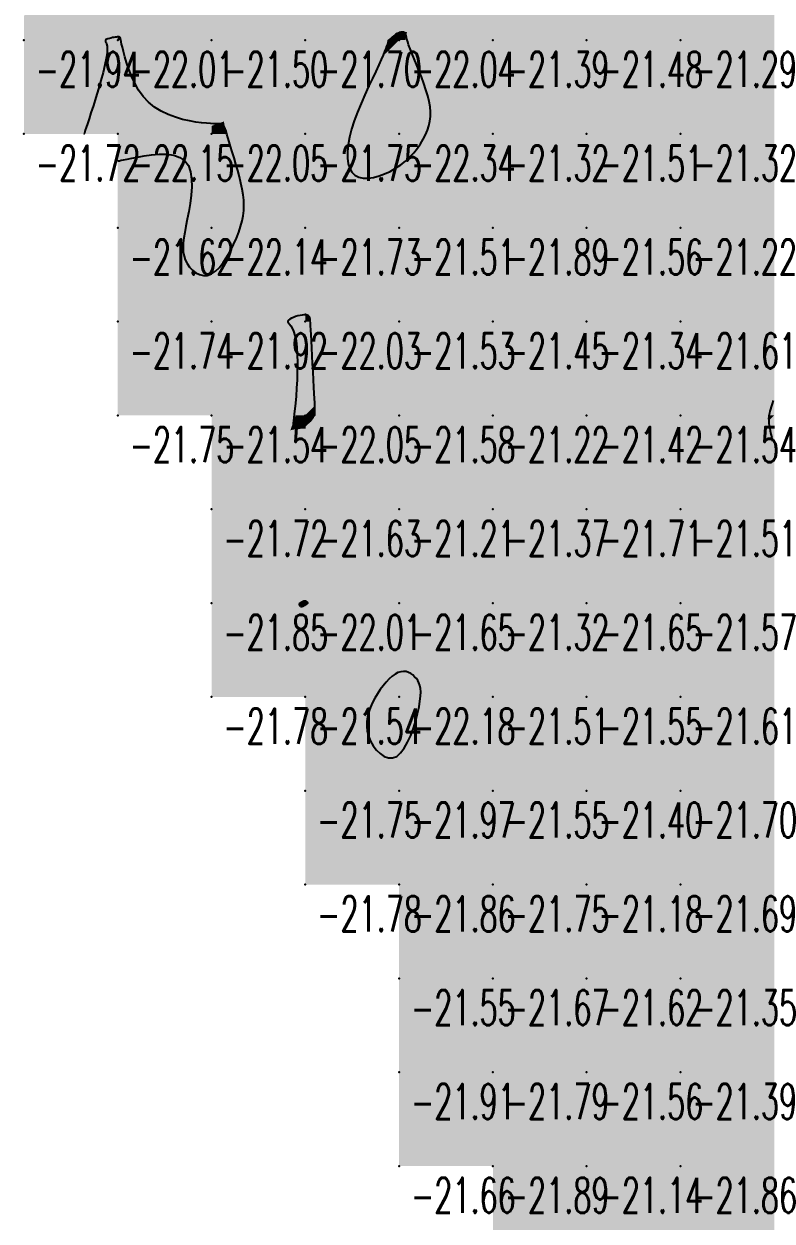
# Model space of a CAD drawing. Header units: millimetres. Extents: x 88261 to 90953, y 390274 to 392322.
# Drawn here: x 88920.2 to 89000, y 391571.4 to 391699 of the extents above; entities that cross this region are included whole.
import ezdxf
from ezdxf.enums import TextEntityAlignment as Align

# ---------------------------------------------------------------- set-up
doc = ezdxf.new("R2010")
doc.units = ezdxf.units.MM
doc.header["$LTSCALE"] = 25
for name, color, linetype in [('CN_03_00', 7, 'Continuous'), ('COTEAlt', 7, 'Continuous'), ('TN_COLORIAGE', 7, 'Continuous')]:
    doc.layers.add(name, color=color, linetype=linetype)
doc.styles.add('Simplex 1.0', font='Simplex.shx', dxfattribs={"width": 0.99, "height": 2.5})
doc.styles.get("Standard").update_dxf_attribs({"font": 'times.ttf'})

# ---------------------------------------------------------------- blocks, each defined once
blk = doc.blocks.new('COTE')
at = {"color": 0}
blk.add_point((0, 0), dxfattribs=at)
at = {"layer": 'COTEAlt'}
blk.add_attdef('ALT', text='', height=3.75, dxfattribs=at).set_placement((1.25, -1.25), align=Align.TOP_LEFT)

msp = doc.modelspace()

# ---------------------------------------------------------------- linework, layer by layer
at = {"layer": 'CN_03_00', "flags": 128}
for points, elevation in [([(88930.25, 391684.35), (88930.25, 391684.35), (88930.27, 391684.35), (88930.33, 391684.36), (88930.43, 391684.38), (88930.61, 391684.42), (88930.88, 391684.47), (88931.24, 391684.55), (88931.74, 391684.65), (88932.36, 391684.77), (88933.08, 391684.9), (88933.86, 391685.01), (88934.67, 391685.07), (88935.47, 391685.06), (88936.22, 391684.96), (88936.88, 391684.73), (88937.41, 391684.37), (88937.79, 391683.85), (88938.02, 391683.19), (88938.13, 391682.42), (88938.15, 391681.59), (88938.09, 391680.71), (88937.97, 391679.82), (88937.83, 391678.95), (88937.67, 391678.14), (88937.53, 391677.4), (88937.4, 391676.74), (88937.31, 391676.15), (88937.24, 391675.6), (88937.22, 391675.11), (88937.24, 391674.65), (88937.32, 391674.22), (88937.45, 391673.81), (88937.65, 391673.41), (88937.92, 391673.03), (88938.23, 391672.7), (88938.58, 391672.43), (88938.97, 391672.24), (88939.38, 391672.14), (88939.8, 391672.16), (88940.24, 391672.31), (88940.67, 391672.6), (88941.09, 391673.01), (88941.51, 391673.53), (88941.9, 391674.12), (88942.27, 391674.76), (88942.6, 391675.43), (88942.9, 391676.11), (88943.15, 391676.76), (88943.35, 391677.38), (88943.51, 391677.96), (88943.62, 391678.52), (88943.68, 391679.07), (88943.7, 391679.61), (88943.68, 391680.17), (88943.62, 391680.74), (88943.53, 391681.35), (88943.39, 391681.99), (88943.23, 391682.66), (88943.05, 391683.34), (88942.86, 391684.02), (88942.66, 391684.68), (88942.47, 391685.31), (88942.29, 391685.89), (88942.13, 391686.4), (88942, 391686.84), (88941.89, 391687.21), (88941.8, 391687.51), (88941.71, 391687.76), (88941.64, 391687.95), (88941.56, 391688.09), (88941.48, 391688.19), (88941.39, 391688.26), (88941.28, 391688.3), (88941.15, 391688.31), (88940.97, 391688.32), (88940.75, 391688.32), (88940.48, 391688.32), (88940.13, 391688.33), (88939.71, 391688.36), (88939.19, 391688.41), (88938.59, 391688.49), (88937.9, 391688.61), (88937.17, 391688.78), (88936.4, 391689), (88935.63, 391689.29), (88934.88, 391689.64), (88934.17, 391690.08), (88933.52, 391690.61), (88932.96, 391691.22), (88932.47, 391691.91), (88932.06, 391692.64), (88931.71, 391693.39), (88931.43, 391694.12), (88931.19, 391694.83), (88931.01, 391695.46), (88930.86, 391696.02), (88930.75, 391696.46), (88930.67, 391696.8), (88930.61, 391697.06), (88930.57, 391697.24), (88930.54, 391697.36), (88930.53, 391697.44), (88930.51, 391697.48), (88930.5, 391697.51), (88930.48, 391697.53), (88930.45, 391697.55), (88930.42, 391697.56), (88930.36, 391697.57), (88930.3, 391697.57), (88930.22, 391697.56), (88930.12, 391697.55), (88929.99, 391697.54), (88929.85, 391697.51), (88929.68, 391697.49), (88929.52, 391697.45), (88929.36, 391697.41), (88929.21, 391697.37), (88929.08, 391697.32), (88928.99, 391697.28), (88928.94, 391697.22), (88928.93, 391697.17), (88928.96, 391697.09), (88929.01, 391696.98), (88929.06, 391696.82), (88929.11, 391696.58), (88929.13, 391696.25), (88929.11, 391695.82), (88929.03, 391695.27), (88928.89, 391694.58), (88928.7, 391693.78), (88928.46, 391692.92), (88928.2, 391692.02), (88927.92, 391691.12), (88927.65, 391690.27), (88927.4, 391689.49), (88927.19, 391688.83), (88927.02, 391688.3), (88926.89, 391687.91), (88926.79, 391687.63), (88926.73, 391687.44), (88926.69, 391687.32), (88926.68, 391687.26), (88926.67, 391687.24), (88926.67, 391687.24)], -22), ([(89000.14, 391658.83), (89000.02, 391658.47), (88999.92, 391658.16), (88999.84, 391657.9), (88999.78, 391657.68), (88999.74, 391657.49), (88999.7, 391657.33), (88999.68, 391657.18), (88999.66, 391657.04), (88999.65, 391656.9), (88999.66, 391656.75), (88999.67, 391656.58), (88999.69, 391656.38), (88999.72, 391656.16), (88999.77, 391655.89), (88999.82, 391655.58), (88999.89, 391655.25), (88999.98, 391654.88), (89000.08, 391654.49)], -21)]:
    msp.add_lwpolyline(points, dxfattribs=dict(at, elevation=elevation))
at = {"layer": 'CN_03_00', "elevation": -22, "flags": 128}
for points in [[(88954.96, 391686.87), (88954.81, 391686.06), (88954.74, 391685.32), (88954.74, 391684.65), (88954.83, 391684.06), (88954.99, 391683.55), (88955.23, 391683.14), (88955.55, 391682.83), (88955.95, 391682.62), (88956.43, 391682.52), (88956.95, 391682.52), (88957.52, 391682.59), (88958.11, 391682.75), (88958.71, 391682.97), (88959.3, 391683.24), (88959.88, 391683.57), (88960.42, 391683.94), (88960.92, 391684.34), (88961.39, 391684.78), (88961.81, 391685.23), (88962.2, 391685.7), (88962.54, 391686.18), (88962.83, 391686.67), (88963.08, 391687.15), (88963.28, 391687.63), (88963.43, 391688.11), (88963.54, 391688.59), (88963.59, 391689.08), (88963.59, 391689.59), (88963.55, 391690.13), (88963.45, 391690.69), (88963.31, 391691.3), (88963.12, 391691.94), (88962.89, 391692.61), (88962.63, 391693.3), (88962.37, 391693.98), (88962.1, 391694.63), (88961.85, 391695.25), (88961.62, 391695.82), (88961.42, 391696.31), (88961.27, 391696.72), (88961.17, 391697.06), (88961.09, 391697.32), (88961.04, 391697.53), (88961.01, 391697.68), (88960.98, 391697.8), (88960.95, 391697.89), (88960.92, 391697.95), (88960.87, 391698), (88960.81, 391698.04), (88960.73, 391698.07), (88960.64, 391698.08), (88960.54, 391698.08), (88960.43, 391698.06), (88960.31, 391698.03), (88960.18, 391697.98), (88960.05, 391697.92), (88959.91, 391697.85), (88959.78, 391697.76), (88959.64, 391697.66), (88959.51, 391697.55), (88959.39, 391697.42), (88959.27, 391697.29), (88959.17, 391697.14), (88959.09, 391696.99), (88959.01, 391696.81), (88958.92, 391696.59), (88958.82, 391696.34), (88958.69, 391696.02), (88958.54, 391695.63), (88958.33, 391695.15), (88958.08, 391694.58), (88957.76, 391693.9), (88957.4, 391693.14), (88957, 391692.3), (88956.6, 391691.41), (88956.2, 391690.49), (88955.81, 391689.55), (88955.47, 391688.63), (88955.18, 391687.73), (88954.96, 391686.87)], [(88951.21, 391657.34), (88951.25, 391657.5), (88951.27, 391657.68), (88951.28, 391657.91), (88951.27, 391658.19), (88951.26, 391658.56), (88951.23, 391659.02), (88951.2, 391659.58), (88951.16, 391660.26), (88951.12, 391661.04), (88951.08, 391661.87), (88951.03, 391662.74), (88950.99, 391663.59), (88950.94, 391664.42), (88950.9, 391665.17), (88950.87, 391665.83), (88950.84, 391666.36), (88950.82, 391666.77), (88950.8, 391667.09), (88950.78, 391667.32), (88950.76, 391667.48), (88950.74, 391667.6), (88950.72, 391667.68), (88950.69, 391667.74), (88950.65, 391667.79), (88950.6, 391667.84), (88950.54, 391667.89), (88950.45, 391667.92), (88950.35, 391667.95), (88950.23, 391667.96), (88950.08, 391667.95), (88949.9, 391667.93), (88949.69, 391667.89), (88949.45, 391667.83), (88949.22, 391667.76), (88948.99, 391667.67), (88948.78, 391667.58), (88948.6, 391667.49), (88948.47, 391667.39), (88948.4, 391667.3), (88948.4, 391667.21), (88948.46, 391667.1), (88948.56, 391666.97), (88948.7, 391666.78), (88948.85, 391666.53), (88949, 391666.2), (88949.15, 391665.76), (88949.27, 391665.2), (88949.35, 391664.51), (88949.39, 391663.72), (88949.41, 391662.85), (88949.4, 391661.94), (88949.37, 391661.02), (88949.32, 391660.13), (88949.27, 391659.29), (88949.2, 391658.55), (88949.14, 391657.92), (88949.08, 391657.4), (88949.03, 391656.98), (88948.98, 391656.65), (88948.96, 391656.4), (88948.95, 391656.21), (88948.97, 391656.07), (88949.02, 391655.97), (88949.1, 391655.91), (88949.21, 391655.88), (88949.34, 391655.87), (88949.49, 391655.88), (88949.65, 391655.92), (88949.83, 391655.97), (88950, 391656.05), (88950.17, 391656.14), (88950.34, 391656.25), (88950.49, 391656.37), (88950.64, 391656.49), (88950.77, 391656.63), (88950.89, 391656.77), (88951, 391656.91), (88951.09, 391657.06), (88951.16, 391657.2), (88951.21, 391657.34)], [(88949.75, 391636.88), (88949.71, 391636.92), (88949.68, 391636.95), (88949.65, 391637), (88949.64, 391637.05), (88949.64, 391637.1), (88949.65, 391637.16), (88949.67, 391637.21), (88949.71, 391637.26), (88949.76, 391637.3), (88949.82, 391637.34), (88949.89, 391637.38), (88949.96, 391637.41), (88950.02, 391637.44), (88950.09, 391637.46), (88950.15, 391637.47), (88950.2, 391637.48), (88950.24, 391637.47), (88950.28, 391637.47), (88950.31, 391637.46), (88950.34, 391637.44), (88950.36, 391637.43), (88950.38, 391637.41), (88950.4, 391637.39), (88950.42, 391637.37), (88950.44, 391637.35), (88950.46, 391637.33), (88950.47, 391637.31), (88950.49, 391637.29), (88950.49, 391637.27), (88950.49, 391637.25), (88950.49, 391637.22), (88950.48, 391637.2), (88950.46, 391637.17), (88950.43, 391637.14), (88950.4, 391637.11), (88950.36, 391637.08), (88950.32, 391637.05), (88950.27, 391637.02), (88950.22, 391636.99), (88950.17, 391636.96), (88950.11, 391636.93), (88950.06, 391636.9), (88950, 391636.88), (88949.94, 391636.86), (88949.89, 391636.85), (88949.84, 391636.85), (88949.79, 391636.86), (88949.75, 391636.88)], [(88962.48, 391626.79), (88962.54, 391627.31), (88962.56, 391627.76), (88962.53, 391628.13), (88962.47, 391628.46), (88962.37, 391628.73), (88962.24, 391628.97), (88962.09, 391629.19), (88961.91, 391629.39), (88961.71, 391629.58), (88961.49, 391629.73), (88961.25, 391629.85), (88960.99, 391629.93), (88960.72, 391629.96), (88960.43, 391629.92), (88960.13, 391629.83), (88959.82, 391629.66), (88959.5, 391629.43), (88959.18, 391629.15), (88958.86, 391628.81), (88958.54, 391628.43), (88958.24, 391628.01), (88957.95, 391627.57), (88957.68, 391627.1), (88957.43, 391626.63), (88957.21, 391626.14), (88957.03, 391625.64), (88956.9, 391625.13), (88956.82, 391624.62), (88956.81, 391624.1), (88956.86, 391623.58), (88957, 391623.05), (88957.22, 391622.52), (88957.5, 391622.02), (88957.85, 391621.57), (88958.25, 391621.19), (88958.67, 391620.9), (88959.11, 391620.75), (88959.56, 391620.74), (88960, 391620.9), (88960.41, 391621.26), (88960.8, 391621.77), (88961.16, 391622.41), (88961.49, 391623.14), (88961.77, 391623.92), (88962.02, 391624.71), (88962.22, 391625.47), (88962.38, 391626.18), (88962.48, 391626.79)]]:
    msp.add_lwpolyline(points, close=True, dxfattribs=at)
at = {"layer": 'TN_COLORIAGE', "color": 233}
for points in [[(88920.25, 391699.76, -21.65), (88923.59, 391707.24, -21.65), (88920.25, 391697.24, -21.65), (88930.25, 391707.24, -21.65)], [(88928.39, 391697.24, -21.65), (88930.25, 391697.61, -21.65), (88920.25, 391697.24, -21.65), (88930.25, 391707.24, -21.65)], [(88930.25, 391697.61, -21.58), (88930.56, 391697.55, -21.58), (88930.25, 391707.24, -21.58), (88940.25, 391707.24, -21.58)], [(88930.56, 391697.55, -21.5), (88930.51, 391697.24, -21.5), (88940.25, 391707.24, -21.5), (88940.25, 391697.24, -21.5)], [(88940.25, 391707.24, -21.66), (88940.25, 391697.24, -21.66), (88950.25, 391707.24, -21.66)], [(88940.25, 391697.24, -21.66), (88950.25, 391697.24, -21.66), (88950.25, 391707.24, -21.66)], [(88959.01, 391697.24, -21.57), (88960.25, 391698.15, -21.57), (88950.25, 391697.24, -21.57), (88960.25, 391707.24, -21.57)], [(88950.25, 391707.24, -21.57), (88950.25, 391697.24, -21.57), (88960.25, 391707.24, -21.57)], [(88960.25, 391698.15, -21.53), (88961.09, 391698.08, -21.53), (88960.25, 391707.24, -21.53), (88970.25, 391707.24, -21.53)], [(88961.09, 391698.08, -21.39), (88960.9, 391697.24, -21.39), (88970.25, 391707.24, -21.39), (88970.25, 391697.24, -21.39)], [(88970.25, 391697.24, -21.11), (88980.25, 391697.24, -21.11), (88980.25, 391707.24, -21.11)], [(88970.25, 391707.24, -21.11), (88970.25, 391697.24, -21.11), (88980.25, 391707.24, -21.11)], [(88980.25, 391697.24, -21), (88988.96, 391705.95, -21), (88980.25, 391707.24, -21), (88986.33, 391707.24, -21)], [(88990.25, 391697.24, -21.45), (89000.25, 391697.24, -21.45), (89000.25, 391707.24, -21.45)], [(89000.25, 391707.24, -21), (88991.61, 391707.24, -21), (88990.25, 391697.24, -21), (88990.25, 391705.23, -21)], [(88980.25, 391697.24, -21), (88988.96, 391705.95, -21), (88990.25, 391697.24, -21), (88990.25, 391705.23, -21)], [(88928.39, 391697.24, -21.72), (88929.79, 391696.78, -21.72), (88920.25, 391697.24, -21.72), (88920.25, 391687.24, -21.72)], [(88930.51, 391697.24, -21.5), (88932.59, 391689.58, -21.5), (88940.25, 391697.24, -21.5)], [(88940.25, 391688.08, -21.5), (88932.59, 391689.58, -21.5), (88940.25, 391697.24, -21.5)], [(88941.57, 391688.56, -21.5), (88940.25, 391688.08, -21.5), (88950.25, 391697.24, -21.5), (88940.25, 391697.24, -21.5)], [(88941.83, 391687.24, -21.7), (88941.57, 391688.56, -21.7), (88950.25, 391687.24, -21.7), (88950.25, 391697.24, -21.7)], [(88958.76, 391695.75, -21.7), (88959.01, 391697.24, -21.7), (88950.25, 391687.24, -21.7), (88950.25, 391697.24, -21.7)], [(88960.9, 391697.24, -21.39), (88963.84, 391690.83, -21.39), (88970.25, 391697.24, -21.39)], [(88963.84, 391690.83, -21.32), (88963.6, 391687.24, -21.32), (88970.25, 391697.24, -21.32), (88970.25, 391687.24, -21.32)], [(88970.25, 391687.24, -21.48), (88980.25, 391687.24, -21.48), (88980.25, 391697.24, -21.48)], [(88970.25, 391697.24, -21.48), (88970.25, 391687.24, -21.48), (88980.25, 391697.24, -21.48)], [(88980.25, 391697.24, -21.29), (88980.25, 391687.24, -21.29), (88990.25, 391697.24, -21.29)], [(88980.25, 391687.24, -21.29), (88990.25, 391687.24, -21.29), (88990.25, 391697.24, -21.29)], [(88990.25, 391697.24, -21.15), (88990.25, 391687.24, -21.15), (89000.25, 391697.24, -21.15)], [(88990.25, 391687.24, -21.15), (89000.25, 391687.24, -21.15), (89000.25, 391697.24, -21.15)], [(88929.79, 391696.78, -21.72), (88926.67, 391687.24, -21.72), (88920.25, 391687.24, -21.72)], [(88958.76, 391695.75, -21.75), (88954.42, 391687.24, -21.75), (88950.25, 391687.24, -21.75)], [(88941.83, 391687.24, -21.75), (88943.91, 391680.9, -21.75), (88950.25, 391687.24, -21.75)], [(88943.91, 391680.9, -21.73), (88943.69, 391677.24, -21.73), (88950.25, 391687.24, -21.73), (88950.25, 391677.24, -21.73)], [(88954.42, 391687.24, -21.73), (88954.66, 391681.65, -21.73), (88950.25, 391687.24, -21.73), (88950.25, 391677.24, -21.73)], [(88960.25, 391683.13, -21.32), (88963.6, 391687.24, -21.32), (88960.25, 391677.24, -21.32), (88970.25, 391687.24, -21.32)], [(88960.25, 391677.24, -21.32), (88970.25, 391677.24, -21.32), (88970.25, 391687.24, -21.32)], [(88970.25, 391677.24, -21.51), (88980.25, 391677.24, -21.51), (88980.25, 391687.24, -21.51)], [(88970.25, 391687.24, -21.51), (88970.25, 391677.24, -21.51), (88980.25, 391687.24, -21.51)], [(88980.25, 391687.24, -21.32), (88980.25, 391677.24, -21.32), (88990.25, 391687.24, -21.32)], [(88980.25, 391677.24, -21.32), (88990.25, 391677.24, -21.32), (88990.25, 391687.24, -21.32)], [(88990.25, 391677.24, -21.06), (89000.25, 391677.24, -21.06), (89000.25, 391687.24, -21.06)], [(88990.25, 391687.24, -21.06), (88990.25, 391677.24, -21.06), (89000.25, 391687.24, -21.06)], [(88939.17, 391686.16, -21.62), (88930.25, 391684.35, -21.62), (88930.25, 391677.24, -21.62)], [(88939.17, 391686.16, -21.62), (88937.53, 391677.24, -21.62), (88930.25, 391677.24, -21.62)], [(88954.66, 391681.65, -21.51), (88960.25, 391683.13, -21.51), (88950.25, 391677.24, -21.51), (88960.25, 391677.24, -21.51)], [(88936.73, 391673.72, -21.62), (88937.53, 391677.24, -21.62), (88930.25, 391667.24, -21.62), (88930.25, 391677.24, -21.62)], [(88947.62, 391667.24, -21.73), (88950.25, 391668.15, -21.73), (88940.25, 391667.24, -21.73), (88950.25, 391677.24, -21.73)], [(88940.25, 391670.72, -21.73), (88943.69, 391677.24, -21.73), (88940.25, 391667.24, -21.73), (88950.25, 391677.24, -21.73)], [(88950.25, 391668.15, -21.51), (88950.77, 391667.76, -21.51), (88950.25, 391677.24, -21.51), (88960.25, 391677.24, -21.51)], [(88950.8, 391667.24, -21.51), (88950.77, 391667.76, -21.51), (88960.25, 391667.24, -21.51), (88960.25, 391677.24, -21.51)], [(88960.25, 391667.24, -21.89), (88970.25, 391667.24, -21.89), (88970.25, 391677.24, -21.89)], [(88960.25, 391677.24, -21.89), (88960.25, 391667.24, -21.89), (88970.25, 391677.24, -21.89)], [(88970.25, 391667.24, -21.56), (88980.25, 391667.24, -21.56), (88980.25, 391677.24, -21.56)], [(88970.25, 391677.24, -21.56), (88970.25, 391667.24, -21.56), (88980.25, 391677.24, -21.56)], [(88980.25, 391667.24, -21.22), (88990.25, 391667.24, -21.22), (88990.25, 391677.24, -21.22)], [(88980.25, 391677.24, -21.22), (88980.25, 391667.24, -21.22), (88990.25, 391677.24, -21.22)], [(88990.25, 391667.24, -21.32), (89000.25, 391667.24, -21.32), (89000.25, 391677.24, -21.32)], [(88990.25, 391677.24, -21.32), (88990.25, 391667.24, -21.32), (89000.25, 391677.24, -21.32)], [(88940.25, 391670.72, -21.74), (88936.73, 391673.72, -21.74), (88940.25, 391667.24, -21.74), (88930.25, 391667.24, -21.74)], [(88930.25, 391667.24, -21.92), (88930.25, 391657.24, -21.92), (88940.25, 391667.24, -21.92)], [(88930.25, 391657.24, -21.92), (88940.25, 391657.24, -21.92), (88940.25, 391667.24, -21.92)], [(88947.62, 391667.24, -21.54), (88949.69, 391666.68, -21.54), (88940.25, 391667.24, -21.54), (88940.25, 391657.24, -21.54)], [(88949.69, 391666.68, -21.54), (88949.22, 391657.24, -21.54), (88940.25, 391657.24, -21.54)], [(88950.8, 391667.24, -21.53), (88951.26, 391658.25, -21.53), (88960.25, 391667.24, -21.53)], [(88951.36, 391657.24, -21.53), (88951.26, 391658.25, -21.53), (88960.25, 391657.24, -21.53), (88960.25, 391667.24, -21.53)], [(88960.25, 391667.24, -21.45), (88960.25, 391657.24, -21.45), (88970.25, 391667.24, -21.45)], [(88960.25, 391657.24, -21.45), (88970.25, 391657.24, -21.45), (88970.25, 391667.24, -21.45)], [(88970.25, 391657.24, -21.34), (88980.25, 391657.24, -21.34), (88980.25, 391667.24, -21.34)], [(88970.25, 391667.24, -21.34), (88970.25, 391657.24, -21.34), (88980.25, 391667.24, -21.34)], [(88980.25, 391657.24, -21.61), (88990.25, 391657.24, -21.61), (88990.25, 391667.24, -21.61)], [(88980.25, 391667.24, -21.61), (88980.25, 391657.24, -21.61), (88990.25, 391667.24, -21.61)], [(88990.25, 391657.24, -21), (88999.64, 391657.24, -21), (89000.25, 391667.24, -21), (89000.25, 391659.4, -21)], [(88990.25, 391667.24, -21.13), (88990.25, 391657.24, -21.13), (89000.25, 391667.24, -21.13)], [(88948.66, 391655.65, -21.54), (88949.22, 391657.24, -21.54), (88940.25, 391647.24, -21.54), (88940.25, 391657.24, -21.54)], [(88950.25, 391647.24, -21.58), (88960.25, 391647.24, -21.58), (88960.25, 391657.24, -21.58)], [(88950.25, 391655.99, -21.58), (88951.36, 391657.24, -21.58), (88950.25, 391647.24, -21.58), (88960.25, 391657.24, -21.58)], [(88960.25, 391647.24, -21.22), (88970.25, 391647.24, -21.22), (88970.25, 391657.24, -21.22)], [(88960.25, 391657.24, -21.22), (88960.25, 391647.24, -21.22), (88970.25, 391657.24, -21.22)], [(88970.25, 391647.24, -21.42), (88980.25, 391647.24, -21.42), (88980.25, 391657.24, -21.42)], [(88970.25, 391657.24, -21.42), (88970.25, 391647.24, -21.42), (88980.25, 391657.24, -21.42)], [(88980.25, 391647.24, -21.54), (88990.25, 391647.24, -21.54), (88990.25, 391657.24, -21.54)], [(88980.25, 391657.24, -21.54), (88980.25, 391647.24, -21.54), (88990.25, 391657.24, -21.54)], [(88990.25, 391657.24, -21), (88999.64, 391657.24, -21), (88990.25, 391647.24, -21), (88999.61, 391656.6, -21)], [(88990.25, 391647.24, -21), (88999.61, 391656.6, -21), (89000.25, 391647.24, -21), (89000.25, 391653.29, -21)], [(88948.66, 391655.65, -21.63), (88950.25, 391655.99, -21.63), (88940.25, 391647.24, -21.63), (88950.25, 391647.24, -21.63)], [(88940.25, 391647.24, -21.63), (88940.25, 391637.24, -21.63), (88950.25, 391647.24, -21.63)], [(88949.51, 391637.24, -21.63), (88950.25, 391637.55, -21.63), (88940.25, 391637.24, -21.63), (88950.25, 391647.24, -21.63)], [(88950.25, 391637.55, -21.21), (88950.4, 391637.39, -21.21), (88950.25, 391647.24, -21.21), (88960.25, 391647.24, -21.21)], [(88950.57, 391637.24, -21.21), (88950.4, 391637.39, -21.21), (88960.25, 391637.24, -21.21), (88960.25, 391647.24, -21.21)], [(88960.25, 391647.24, -21.37), (88960.25, 391637.24, -21.37), (88970.25, 391647.24, -21.37)], [(88960.25, 391637.24, -21.37), (88970.25, 391637.24, -21.37), (88970.25, 391647.24, -21.37)], [(88970.25, 391637.24, -21.71), (88980.25, 391637.24, -21.71), (88980.25, 391647.24, -21.71)], [(88970.25, 391647.24, -21.71), (88970.25, 391637.24, -21.71), (88980.25, 391647.24, -21.71)], [(88980.25, 391647.24, -21.51), (88980.25, 391637.24, -21.51), (88990.25, 391647.24, -21.51)], [(88980.25, 391637.24, -21.51), (88990.25, 391637.24, -21.51), (88990.25, 391647.24, -21.51)], [(88990.25, 391637.24, -21.05), (89000.25, 391637.24, -21.05), (89000.25, 391647.24, -21.05)], [(88990.25, 391647.24, -21.05), (88990.25, 391637.24, -21.05), (89000.25, 391647.24, -21.05)], [(88949.51, 391637.24, -21.78), (88949.75, 391636.74, -21.78), (88940.25, 391637.24, -21.78), (88940.25, 391627.24, -21.78)], [(88950.57, 391637.24, -21.54), (88950.25, 391636.99, -21.54), (88960.25, 391637.24, -21.54), (88950.25, 391627.24, -21.54)], [(88960.25, 391630.6, -21.54), (88957.44, 391627.24, -21.54), (88960.25, 391637.24, -21.54), (88950.25, 391627.24, -21.54)], [(88960.25, 391630.6, -21.32), (88962.34, 391629.33, -21.32), (88960.25, 391637.24, -21.32), (88970.25, 391637.24, -21.32)], [(88962.92, 391627.24, -21.32), (88962.34, 391629.33, -21.32), (88970.25, 391627.24, -21.32), (88970.25, 391637.24, -21.32)], [(88970.25, 391637.24, -21.65), (88970.25, 391627.24, -21.65), (88980.25, 391637.24, -21.65)], [(88970.25, 391627.24, -21.65), (88980.25, 391627.24, -21.65), (88980.25, 391637.24, -21.65)], [(88980.25, 391627.24, -21.57), (88990.25, 391627.24, -21.57), (88990.25, 391637.24, -21.57)], [(88980.25, 391637.24, -21.57), (88980.25, 391627.24, -21.57), (88990.25, 391637.24, -21.57)], [(88990.25, 391627.24, -21.39), (89000.25, 391627.24, -21.39), (89000.25, 391637.24, -21.39)], [(88990.25, 391637.24, -21.39), (88990.25, 391627.24, -21.39), (89000.25, 391637.24, -21.39)], [(88949.75, 391636.74, -21.54), (88950.25, 391636.99, -21.54), (88940.25, 391627.24, -21.54), (88950.25, 391627.24, -21.54)], [(88956.08, 391623.07, -21.54), (88957.44, 391627.24, -21.54), (88950.25, 391617.24, -21.54), (88950.25, 391627.24, -21.54)], [(88960.25, 391617.24, -21.51), (88970.25, 391617.24, -21.51), (88970.25, 391627.24, -21.51)], [(88960.25, 391618.78, -21.51), (88962.92, 391627.24, -21.51), (88960.25, 391617.24, -21.51), (88970.25, 391627.24, -21.51)], [(88970.25, 391627.24, -21.55), (88970.25, 391617.24, -21.55), (88980.25, 391627.24, -21.55)], [(88970.25, 391617.24, -21.55), (88980.25, 391617.24, -21.55), (88980.25, 391627.24, -21.55)], [(88980.25, 391627.24, -21.61), (88980.25, 391617.24, -21.61), (88990.25, 391627.24, -21.61)], [(88980.25, 391617.24, -21.61), (88990.25, 391617.24, -21.61), (88990.25, 391627.24, -21.61)], [(88990.25, 391627.24, -21.35), (88990.25, 391617.24, -21.35), (89000.25, 391627.24, -21.35)], [(88990.25, 391617.24, -21.35), (89000.25, 391617.24, -21.35), (89000.25, 391627.24, -21.35)], [(88960.25, 391618.78, -21.75), (88956.08, 391623.07, -21.75), (88960.25, 391617.24, -21.75), (88950.25, 391617.24, -21.75)], [(88950.25, 391617.24, -21.97), (88950.25, 391607.24, -21.97), (88960.25, 391617.24, -21.97)], [(88950.25, 391607.24, -21.97), (88960.25, 391607.24, -21.97), (88960.25, 391617.24, -21.97)], [(88960.25, 391607.24, -21.55), (88970.25, 391607.24, -21.55), (88970.25, 391617.24, -21.55)], [(88960.25, 391617.24, -21.55), (88960.25, 391607.24, -21.55), (88970.25, 391617.24, -21.55)], [(88970.25, 391617.24, -21.4), (88970.25, 391607.24, -21.4), (88980.25, 391617.24, -21.4)], [(88970.25, 391607.24, -21.4), (88980.25, 391607.24, -21.4), (88980.25, 391617.24, -21.4)], [(88980.25, 391607.24, -21.7), (88990.25, 391607.24, -21.7), (88990.25, 391617.24, -21.7)], [(88980.25, 391617.24, -21.7), (88980.25, 391607.24, -21.7), (88990.25, 391617.24, -21.7)], [(88990.25, 391607.24, -21.34), (89000.25, 391607.24, -21.34), (89000.25, 391617.24, -21.34)], [(88990.25, 391617.24, -21.34), (88990.25, 391607.24, -21.34), (89000.25, 391617.24, -21.34)], [(88960.25, 391597.24, -21.75), (88970.25, 391597.24, -21.75), (88970.25, 391607.24, -21.75)], [(88960.25, 391607.24, -21.75), (88960.25, 391597.24, -21.75), (88970.25, 391607.24, -21.75)], [(88970.25, 391597.24, -21.18), (88980.25, 391597.24, -21.18), (88980.25, 391607.24, -21.18)], [(88970.25, 391607.24, -21.18), (88970.25, 391597.24, -21.18), (88980.25, 391607.24, -21.18)], [(88980.25, 391607.24, -21.69), (88980.25, 391597.24, -21.69), (88990.25, 391607.24, -21.69)], [(88980.25, 391597.24, -21.69), (88990.25, 391597.24, -21.69), (88990.25, 391607.24, -21.69)], [(88990.25, 391607.24, -21.18), (88990.25, 391597.24, -21.18), (89000.25, 391607.24, -21.18)], [(88990.25, 391597.24, -21.18), (89000.25, 391597.24, -21.18), (89000.25, 391607.24, -21.18)], [(88960.25, 391597.24, -21.67), (88960.25, 391587.24, -21.67), (88970.25, 391597.24, -21.67)], [(88960.25, 391587.24, -21.67), (88970.25, 391587.24, -21.67), (88970.25, 391597.24, -21.67)], [(88970.25, 391587.24, -21.62), (88980.25, 391587.24, -21.62), (88980.25, 391597.24, -21.62)], [(88970.25, 391597.24, -21.62), (88970.25, 391587.24, -21.62), (88980.25, 391597.24, -21.62)], [(88980.25, 391597.24, -21.35), (88980.25, 391587.24, -21.35), (88990.25, 391597.24, -21.35)], [(88980.25, 391587.24, -21.35), (88990.25, 391587.24, -21.35), (88990.25, 391597.24, -21.35)], [(88990.25, 391587.24, -21.13), (89000.25, 391587.24, -21.13), (89000.25, 391597.24, -21.13)], [(88990.25, 391597.24, -21.13), (88990.25, 391587.24, -21.13), (89000.25, 391597.24, -21.13)], [(88960.25, 391587.24, -21.79), (88960.25, 391577.24, -21.79), (88970.25, 391587.24, -21.79)], [(88960.25, 391577.24, -21.79), (88970.25, 391577.24, -21.79), (88970.25, 391587.24, -21.79)], [(88970.25, 391577.24, -21.56), (88980.25, 391577.24, -21.56), (88980.25, 391587.24, -21.56)], [(88970.25, 391587.24, -21.56), (88970.25, 391577.24, -21.56), (88980.25, 391587.24, -21.56)], [(88980.25, 391587.24, -21.39), (88980.25, 391577.24, -21.39), (88990.25, 391587.24, -21.39)], [(88980.25, 391577.24, -21.39), (88990.25, 391577.24, -21.39), (88990.25, 391587.24, -21.39)], [(88990.25, 391587.24, -21.12), (88990.25, 391577.24, -21.12), (89000.25, 391587.24, -21.12)], [(88990.25, 391577.24, -21.12), (89000.25, 391577.24, -21.12), (89000.25, 391587.24, -21.12)], [(88970.25, 391570.52, -21.14), (88970.81, 391567.81, -21.14), (88970.25, 391577.24, -21.14), (88980.25, 391577.24, -21.14)], [(88971.27, 391567.24, -21.14), (88970.81, 391567.81, -21.14), (88980.25, 391567.24, -21.14), (88980.25, 391577.24, -21.14)], [(88990.25, 391569.67, -21.55), (88989.32, 391567.24, -21.55), (88990.25, 391577.24, -21.55), (88980.25, 391567.24, -21.55)], [(88980.25, 391577.24, -21.86), (88980.25, 391567.24, -21.86), (88990.25, 391577.24, -21.86)], [(88990.25, 391569.67, -21.49), (88991.09, 391568.08, -21.49), (88990.25, 391577.24, -21.49), (89000.25, 391577.24, -21.49)], [(88991.64, 391567.24, -21.49), (88991.09, 391568.08, -21.49), (89000.25, 391567.24, -21.49), (89000.25, 391577.24, -21.49)]]:
    msp.add_solid(points, dxfattribs=at)
at = {"layer": 'TN_COLORIAGE', "color": 243}
for points in [[(88930.25, 391687.24, -22), (88926.67, 391687.24, -22), (88930.25, 391697.24, -22), (88929.79, 391696.78, -22)], [(88930.25, 391697.61, -22.01), (88928.39, 391697.24, -22.01), (88930.25, 391697.24, -22.01)], [(88929.79, 391696.78, -22.01), (88928.39, 391697.24, -22.01), (88930.25, 391697.24, -22.01)], [(88930.56, 391697.55, -22.01), (88930.25, 391697.61, -22.01), (88930.25, 391697.24, -22.01)], [(88930.51, 391697.24, -22.01), (88930.56, 391697.55, -22.01), (88930.25, 391697.24, -22.01)], [(88930.25, 391687.24, -22), (88932.59, 391689.58, -22), (88930.25, 391697.24, -22), (88930.51, 391697.24, -22)], [(88960.25, 391687.24, -22), (88954.42, 391687.24, -22), (88960.25, 391697.24, -22), (88958.76, 391695.75, -22)], [(88959.01, 391697.24, -22.04), (88958.76, 391695.75, -22.04), (88960.25, 391697.24, -22.04)], [(88960.25, 391698.15, -22.04), (88959.01, 391697.24, -22.04), (88960.25, 391697.24, -22.04)], [(88961.09, 391698.08, -22.04), (88960.25, 391698.15, -22.04), (88960.25, 391697.24, -22.04)], [(88960.9, 391697.24, -22.04), (88961.09, 391698.08, -22.04), (88960.25, 391697.24, -22.04)], [(88960.25, 391687.24, -22), (88963.84, 391690.83, -22), (88960.25, 391697.24, -22), (88960.9, 391697.24, -22)], [(88963.6, 391687.24, -22.34), (88963.84, 391690.83, -22.34), (88960.25, 391687.24, -22.34)], [(88930.25, 391687.24, -22), (88932.59, 391689.58, -22), (88940.25, 391687.24, -22), (88940.25, 391688.08, -22)], [(88941.57, 391688.56, -22.05), (88941.83, 391687.24, -22.05), (88940.25, 391687.24, -22.05)], [(88940.25, 391688.08, -22.05), (88941.57, 391688.56, -22.05), (88940.25, 391687.24, -22.05)], [(88930.25, 391687.24, -22), (88930.25, 391684.35, -22), (88940.25, 391687.24, -22), (88939.17, 391686.16, -22)], [(88940.25, 391677.24, -22), (88937.53, 391677.24, -22), (88940.25, 391687.24, -22), (88939.17, 391686.16, -22)], [(88940.25, 391677.24, -22), (88943.91, 391680.9, -22), (88940.25, 391687.24, -22), (88941.83, 391687.24, -22)], [(88954.66, 391681.65, -22.34), (88954.42, 391687.24, -22.34), (88960.25, 391687.24, -22.34)], [(88960.25, 391683.13, -22.34), (88954.66, 391681.65, -22.34), (88960.25, 391687.24, -22.34)], [(88963.6, 391687.24, -22.34), (88960.25, 391683.13, -22.34), (88960.25, 391687.24, -22.34)], [(88943.69, 391677.24, -22.14), (88943.91, 391680.9, -22.14), (88940.25, 391677.24, -22.14)], [(88936.73, 391673.72, -22.14), (88940.25, 391670.72, -22.14), (88940.25, 391677.24, -22.14)], [(88937.53, 391677.24, -22.14), (88936.73, 391673.72, -22.14), (88940.25, 391677.24, -22.14)], [(88943.69, 391677.24, -22.14), (88940.25, 391670.72, -22.14), (88940.25, 391677.24, -22.14)], [(88950.25, 391668.15, -22.03), (88947.62, 391667.24, -22.03), (88950.25, 391667.24, -22.03)], [(88950.77, 391667.76, -22.03), (88950.25, 391668.15, -22.03), (88950.25, 391667.24, -22.03)], [(88950.77, 391667.76, -22.03), (88950.8, 391667.24, -22.03), (88950.25, 391667.24, -22.03)], [(88949.69, 391666.68, -22.03), (88947.62, 391667.24, -22.03), (88950.25, 391667.24, -22.03)], [(88950.25, 391657.24, -22), (88949.22, 391657.24, -22), (88950.25, 391667.24, -22), (88949.69, 391666.68, -22)], [(88950.25, 391657.24, -22), (88951.26, 391658.25, -22), (88950.25, 391667.24, -22), (88950.8, 391667.24, -22)], [(88951.26, 391658.25, -22.05), (88951.36, 391657.24, -22.05), (88950.25, 391657.24, -22.05)], [(88950.25, 391655.99, -22.05), (88948.66, 391655.65, -22.05), (88950.25, 391657.24, -22.05)], [(88949.22, 391657.24, -22.05), (88948.66, 391655.65, -22.05), (88950.25, 391657.24, -22.05)], [(88951.36, 391657.24, -22.05), (88950.25, 391655.99, -22.05), (88950.25, 391657.24, -22.05)], [(88950.25, 391637.55, -22.01), (88949.51, 391637.24, -22.01), (88950.25, 391637.24, -22.01)], [(88949.75, 391636.74, -22.01), (88949.51, 391637.24, -22.01), (88950.25, 391637.24, -22.01)], [(88950.25, 391636.99, -22.01), (88949.75, 391636.74, -22.01), (88950.25, 391637.24, -22.01)], [(88950.4, 391637.39, -22.01), (88950.25, 391637.55, -22.01), (88950.25, 391637.24, -22.01)], [(88950.4, 391637.39, -22.01), (88950.57, 391637.24, -22.01), (88950.25, 391637.24, -22.01)], [(88950.25, 391636.99, -22.01), (88950.57, 391637.24, -22.01), (88950.25, 391637.24, -22.01)], [(88957.44, 391627.24, -22.18), (88960.25, 391630.6, -22.18), (88960.25, 391627.24, -22.18)], [(88962.34, 391629.33, -22.18), (88960.25, 391630.6, -22.18), (88960.25, 391627.24, -22.18)], [(88962.34, 391629.33, -22.18), (88962.92, 391627.24, -22.18), (88960.25, 391627.24, -22.18)], [(88956.08, 391623.07, -22.18), (88960.25, 391618.78, -22.18), (88960.25, 391627.24, -22.18)], [(88957.44, 391627.24, -22.18), (88956.08, 391623.07, -22.18), (88960.25, 391627.24, -22.18)], [(88962.92, 391627.24, -22.18), (88960.25, 391618.78, -22.18), (88960.25, 391627.24, -22.18)]]:
    msp.add_solid(points, dxfattribs=at)
at = {"layer": 'TN_COLORIAGE', "color": 223}
for points in [[(89000.25, 391659.4, -20.97), (88999.64, 391657.24, -20.97), (89000.25, 391657.24, -20.97)], [(88999.61, 391656.6, -20.97), (88999.64, 391657.24, -20.97), (89000.25, 391657.24, -20.97)], [(89000.25, 391653.29, -20.97), (88999.61, 391656.6, -20.97), (89000.25, 391657.24, -20.97)]]:
    msp.add_solid(points, dxfattribs=at)

# ---------------------------------------------------------------- block references
at = {"layer": 'COTEAlt'}
ref = msp.add_blockref('COTE', (88920.25, 391697.24), dxfattribs=at)
ref.add_attrib('ALT', '-21.94', dxfattribs={"height": 3.75, "style": 'Simplex 1.0', "width": 0.6}).set_placement((88921.5, 391695.99), align=Align.TOP_LEFT)
ref = msp.add_blockref('COTE', (88930.25, 391697.24), dxfattribs=at)
ref.add_attrib('ALT', '-22.01', dxfattribs={"height": 3.75, "style": 'Simplex 1.0', "width": 0.6}).set_placement((88931.5, 391695.99), align=Align.TOP_LEFT)
ref = msp.add_blockref('COTE', (88940.25, 391697.24), dxfattribs=at)
ref.add_attrib('ALT', '-21.50', dxfattribs={"height": 3.75, "style": 'Simplex 1.0', "width": 0.6}).set_placement((88941.5, 391695.99), align=Align.TOP_LEFT)
ref = msp.add_blockref('COTE', (88950.25, 391697.24), dxfattribs=at)
ref.add_attrib('ALT', '-21.70', dxfattribs={"height": 3.75, "style": 'Simplex 1.0', "width": 0.6}).set_placement((88951.5, 391695.99), align=Align.TOP_LEFT)
ref = msp.add_blockref('COTE', (88960.25, 391697.24), dxfattribs=at)
ref.add_attrib('ALT', '-22.04', dxfattribs={"height": 3.75, "style": 'Simplex 1.0', "width": 0.6}).set_placement((88961.5, 391695.99), align=Align.TOP_LEFT)
ref = msp.add_blockref('COTE', (88970.25, 391697.24), dxfattribs=at)
ref.add_attrib('ALT', '-21.39', dxfattribs={"height": 3.75, "style": 'Simplex 1.0', "width": 0.6}).set_placement((88971.5, 391695.99), align=Align.TOP_LEFT)
ref = msp.add_blockref('COTE', (88980.25, 391697.24), dxfattribs=at)
ref.add_attrib('ALT', '-21.48', dxfattribs={"height": 3.75, "style": 'Simplex 1.0', "width": 0.6}).set_placement((88981.5, 391695.99), align=Align.TOP_LEFT)
ref = msp.add_blockref('COTE', (88990.25, 391697.24), dxfattribs=at)
ref.add_attrib('ALT', '-21.29', dxfattribs={"height": 3.75, "style": 'Simplex 1.0', "width": 0.6}).set_placement((88991.5, 391695.99), align=Align.TOP_LEFT)
ref = msp.add_blockref('COTE', (88920.25, 391687.24), dxfattribs=at)
ref.add_attrib('ALT', '-21.72', dxfattribs={"height": 3.75, "style": 'Simplex 1.0', "width": 0.6}).set_placement((88921.5, 391685.99), align=Align.TOP_LEFT)
ref = msp.add_blockref('COTE', (88930.25, 391687.24), dxfattribs=at)
ref.add_attrib('ALT', '-22.15', dxfattribs={"height": 3.75, "style": 'Simplex 1.0', "width": 0.6}).set_placement((88931.5, 391685.99), align=Align.TOP_LEFT)
ref = msp.add_blockref('COTE', (88940.25, 391687.24), dxfattribs=at)
ref.add_attrib('ALT', '-22.05', dxfattribs={"height": 3.75, "style": 'Simplex 1.0', "width": 0.6}).set_placement((88941.5, 391685.99), align=Align.TOP_LEFT)
ref = msp.add_blockref('COTE', (88950.25, 391687.24), dxfattribs=at)
ref.add_attrib('ALT', '-21.75', dxfattribs={"height": 3.75, "style": 'Simplex 1.0', "width": 0.6}).set_placement((88951.5, 391685.99), align=Align.TOP_LEFT)
ref = msp.add_blockref('COTE', (88960.25, 391687.24), dxfattribs=at)
ref.add_attrib('ALT', '-22.34', dxfattribs={"height": 3.75, "style": 'Simplex 1.0', "width": 0.6}).set_placement((88961.5, 391685.99), align=Align.TOP_LEFT)
ref = msp.add_blockref('COTE', (88970.25, 391687.24), dxfattribs=at)
ref.add_attrib('ALT', '-21.32', dxfattribs={"height": 3.75, "style": 'Simplex 1.0', "width": 0.6}).set_placement((88971.5, 391685.99), align=Align.TOP_LEFT)
ref = msp.add_blockref('COTE', (88980.25, 391687.24), dxfattribs=at)
ref.add_attrib('ALT', '-21.51', dxfattribs={"height": 3.75, "style": 'Simplex 1.0', "width": 0.6}).set_placement((88981.5, 391685.99), align=Align.TOP_LEFT)
ref = msp.add_blockref('COTE', (88990.25, 391687.24), dxfattribs=at)
ref.add_attrib('ALT', '-21.32', dxfattribs={"height": 3.75, "style": 'Simplex 1.0', "width": 0.6}).set_placement((88991.5, 391685.99), align=Align.TOP_LEFT)
ref = msp.add_blockref('COTE', (88930.25, 391677.24), dxfattribs=at)
ref.add_attrib('ALT', '-21.62', dxfattribs={"height": 3.75, "style": 'Simplex 1.0', "width": 0.6}).set_placement((88931.5, 391675.99), align=Align.TOP_LEFT)
ref = msp.add_blockref('COTE', (88940.25, 391677.24), dxfattribs=at)
ref.add_attrib('ALT', '-22.14', dxfattribs={"height": 3.75, "style": 'Simplex 1.0', "width": 0.6}).set_placement((88941.5, 391675.99), align=Align.TOP_LEFT)
ref = msp.add_blockref('COTE', (88950.25, 391677.24), dxfattribs=at)
ref.add_attrib('ALT', '-21.73', dxfattribs={"height": 3.75, "style": 'Simplex 1.0', "width": 0.6}).set_placement((88951.5, 391675.99), align=Align.TOP_LEFT)
ref = msp.add_blockref('COTE', (88960.25, 391677.24), dxfattribs=at)
ref.add_attrib('ALT', '-21.51', dxfattribs={"height": 3.75, "style": 'Simplex 1.0', "width": 0.6}).set_placement((88961.5, 391675.99), align=Align.TOP_LEFT)
ref = msp.add_blockref('COTE', (88970.25, 391677.24), dxfattribs=at)
ref.add_attrib('ALT', '-21.89', dxfattribs={"height": 3.75, "style": 'Simplex 1.0', "width": 0.6}).set_placement((88971.5, 391675.99), align=Align.TOP_LEFT)
ref = msp.add_blockref('COTE', (88980.25, 391677.24), dxfattribs=at)
ref.add_attrib('ALT', '-21.56', dxfattribs={"height": 3.75, "style": 'Simplex 1.0', "width": 0.6}).set_placement((88981.5, 391675.99), align=Align.TOP_LEFT)
ref = msp.add_blockref('COTE', (88990.25, 391677.24), dxfattribs=at)
ref.add_attrib('ALT', '-21.22', dxfattribs={"height": 3.75, "style": 'Simplex 1.0', "width": 0.6}).set_placement((88991.5, 391675.99), align=Align.TOP_LEFT)
ref = msp.add_blockref('COTE', (88930.25, 391667.24), dxfattribs=at)
ref.add_attrib('ALT', '-21.74', dxfattribs={"height": 3.75, "style": 'Simplex 1.0', "width": 0.6}).set_placement((88931.5, 391665.99), align=Align.TOP_LEFT)
ref = msp.add_blockref('COTE', (88940.25, 391667.24), dxfattribs=at)
ref.add_attrib('ALT', '-21.92', dxfattribs={"height": 3.75, "style": 'Simplex 1.0', "width": 0.6}).set_placement((88941.5, 391665.99), align=Align.TOP_LEFT)
ref = msp.add_blockref('COTE', (88950.25, 391667.24), dxfattribs=at)
ref.add_attrib('ALT', '-22.03', dxfattribs={"height": 3.75, "style": 'Simplex 1.0', "width": 0.6}).set_placement((88951.5, 391665.99), align=Align.TOP_LEFT)
ref = msp.add_blockref('COTE', (88960.25, 391667.24), dxfattribs=at)
ref.add_attrib('ALT', '-21.53', dxfattribs={"height": 3.75, "style": 'Simplex 1.0', "width": 0.6}).set_placement((88961.5, 391665.99), align=Align.TOP_LEFT)
ref = msp.add_blockref('COTE', (88970.25, 391667.24), dxfattribs=at)
ref.add_attrib('ALT', '-21.45', dxfattribs={"height": 3.75, "style": 'Simplex 1.0', "width": 0.6}).set_placement((88971.5, 391665.99), align=Align.TOP_LEFT)
ref = msp.add_blockref('COTE', (88980.25, 391667.24), dxfattribs=at)
ref.add_attrib('ALT', '-21.34', dxfattribs={"height": 3.75, "style": 'Simplex 1.0', "width": 0.6}).set_placement((88981.5, 391665.99), align=Align.TOP_LEFT)
ref = msp.add_blockref('COTE', (88990.25, 391667.24), dxfattribs=at)
ref.add_attrib('ALT', '-21.61', dxfattribs={"height": 3.75, "style": 'Simplex 1.0', "width": 0.6}).set_placement((88991.5, 391665.99), align=Align.TOP_LEFT)
ref = msp.add_blockref('COTE', (88930.25, 391657.24), dxfattribs=at)
ref.add_attrib('ALT', '-21.75', dxfattribs={"height": 3.75, "style": 'Simplex 1.0', "width": 0.6}).set_placement((88931.5, 391655.99), align=Align.TOP_LEFT)
ref = msp.add_blockref('COTE', (88940.25, 391657.24), dxfattribs=at)
ref.add_attrib('ALT', '-21.54', dxfattribs={"height": 3.75, "style": 'Simplex 1.0', "width": 0.6}).set_placement((88941.5, 391655.99), align=Align.TOP_LEFT)
ref = msp.add_blockref('COTE', (88950.25, 391657.24), dxfattribs=at)
ref.add_attrib('ALT', '-22.05', dxfattribs={"height": 3.75, "style": 'Simplex 1.0', "width": 0.6}).set_placement((88951.5, 391655.99), align=Align.TOP_LEFT)
ref = msp.add_blockref('COTE', (88960.25, 391657.24), dxfattribs=at)
ref.add_attrib('ALT', '-21.58', dxfattribs={"height": 3.75, "style": 'Simplex 1.0', "width": 0.6}).set_placement((88961.5, 391655.99), align=Align.TOP_LEFT)
ref = msp.add_blockref('COTE', (88970.25, 391657.24), dxfattribs=at)
ref.add_attrib('ALT', '-21.22', dxfattribs={"height": 3.75, "style": 'Simplex 1.0', "width": 0.6}).set_placement((88971.5, 391655.99), align=Align.TOP_LEFT)
ref = msp.add_blockref('COTE', (88980.25, 391657.24), dxfattribs=at)
ref.add_attrib('ALT', '-21.42', dxfattribs={"height": 3.75, "style": 'Simplex 1.0', "width": 0.6}).set_placement((88981.5, 391655.99), align=Align.TOP_LEFT)
ref = msp.add_blockref('COTE', (88990.25, 391657.24), dxfattribs=at)
ref.add_attrib('ALT', '-21.54', dxfattribs={"height": 3.75, "style": 'Simplex 1.0', "width": 0.6}).set_placement((88991.5, 391655.99), align=Align.TOP_LEFT)
ref = msp.add_blockref('COTE', (88940.25, 391647.24), dxfattribs=at)
ref.add_attrib('ALT', '-21.72', dxfattribs={"height": 3.75, "style": 'Simplex 1.0', "width": 0.6}).set_placement((88941.5, 391645.99), align=Align.TOP_LEFT)
ref = msp.add_blockref('COTE', (88950.25, 391647.24), dxfattribs=at)
ref.add_attrib('ALT', '-21.63', dxfattribs={"height": 3.75, "style": 'Simplex 1.0', "width": 0.6}).set_placement((88951.5, 391645.99), align=Align.TOP_LEFT)
ref = msp.add_blockref('COTE', (88960.25, 391647.24), dxfattribs=at)
ref.add_attrib('ALT', '-21.21', dxfattribs={"height": 3.75, "style": 'Simplex 1.0', "width": 0.6}).set_placement((88961.5, 391645.99), align=Align.TOP_LEFT)
ref = msp.add_blockref('COTE', (88970.25, 391647.24), dxfattribs=at)
ref.add_attrib('ALT', '-21.37', dxfattribs={"height": 3.75, "style": 'Simplex 1.0', "width": 0.6}).set_placement((88971.5, 391645.99), align=Align.TOP_LEFT)
ref = msp.add_blockref('COTE', (88980.25, 391647.24), dxfattribs=at)
ref.add_attrib('ALT', '-21.71', dxfattribs={"height": 3.75, "style": 'Simplex 1.0', "width": 0.6}).set_placement((88981.5, 391645.99), align=Align.TOP_LEFT)
ref = msp.add_blockref('COTE', (88990.25, 391647.24), dxfattribs=at)
ref.add_attrib('ALT', '-21.51', dxfattribs={"height": 3.75, "style": 'Simplex 1.0', "width": 0.6}).set_placement((88991.5, 391645.99), align=Align.TOP_LEFT)
ref = msp.add_blockref('COTE', (88940.25, 391637.24), dxfattribs=at)
ref.add_attrib('ALT', '-21.85', dxfattribs={"height": 3.75, "style": 'Simplex 1.0', "width": 0.6}).set_placement((88941.5, 391635.99), align=Align.TOP_LEFT)
ref = msp.add_blockref('COTE', (88950.25, 391637.24), dxfattribs=at)
ref.add_attrib('ALT', '-22.01', dxfattribs={"height": 3.75, "style": 'Simplex 1.0', "width": 0.6}).set_placement((88951.5, 391635.99), align=Align.TOP_LEFT)
ref = msp.add_blockref('COTE', (88960.25, 391637.24), dxfattribs=at)
ref.add_attrib('ALT', '-21.65', dxfattribs={"height": 3.75, "style": 'Simplex 1.0', "width": 0.6}).set_placement((88961.5, 391635.99), align=Align.TOP_LEFT)
ref = msp.add_blockref('COTE', (88970.25, 391637.24), dxfattribs=at)
ref.add_attrib('ALT', '-21.32', dxfattribs={"height": 3.75, "style": 'Simplex 1.0', "width": 0.6}).set_placement((88971.5, 391635.99), align=Align.TOP_LEFT)
ref = msp.add_blockref('COTE', (88980.25, 391637.24), dxfattribs=at)
ref.add_attrib('ALT', '-21.65', dxfattribs={"height": 3.75, "style": 'Simplex 1.0', "width": 0.6}).set_placement((88981.5, 391635.99), align=Align.TOP_LEFT)
ref = msp.add_blockref('COTE', (88990.25, 391637.24), dxfattribs=at)
ref.add_attrib('ALT', '-21.57', dxfattribs={"height": 3.75, "style": 'Simplex 1.0', "width": 0.6}).set_placement((88991.5, 391635.99), align=Align.TOP_LEFT)
ref = msp.add_blockref('COTE', (88940.25, 391627.24), dxfattribs=at)
ref.add_attrib('ALT', '-21.78', dxfattribs={"height": 3.75, "style": 'Simplex 1.0', "width": 0.6}).set_placement((88941.5, 391625.99), align=Align.TOP_LEFT)
ref = msp.add_blockref('COTE', (88950.25, 391627.24), dxfattribs=at)
ref.add_attrib('ALT', '-21.54', dxfattribs={"height": 3.75, "style": 'Simplex 1.0', "width": 0.6}).set_placement((88951.5, 391625.99), align=Align.TOP_LEFT)
ref = msp.add_blockref('COTE', (88960.25, 391627.24), dxfattribs=at)
ref.add_attrib('ALT', '-22.18', dxfattribs={"height": 3.75, "style": 'Simplex 1.0', "width": 0.6}).set_placement((88961.5, 391625.99), align=Align.TOP_LEFT)
ref = msp.add_blockref('COTE', (88970.25, 391627.24), dxfattribs=at)
ref.add_attrib('ALT', '-21.51', dxfattribs={"height": 3.75, "style": 'Simplex 1.0', "width": 0.6}).set_placement((88971.5, 391625.99), align=Align.TOP_LEFT)
ref = msp.add_blockref('COTE', (88980.25, 391627.24), dxfattribs=at)
ref.add_attrib('ALT', '-21.55', dxfattribs={"height": 3.75, "style": 'Simplex 1.0', "width": 0.6}).set_placement((88981.5, 391625.99), align=Align.TOP_LEFT)
ref = msp.add_blockref('COTE', (88990.25, 391627.24), dxfattribs=at)
ref.add_attrib('ALT', '-21.61', dxfattribs={"height": 3.75, "style": 'Simplex 1.0', "width": 0.6}).set_placement((88991.5, 391625.99), align=Align.TOP_LEFT)
ref = msp.add_blockref('COTE', (88950.25, 391617.24), dxfattribs=at)
ref.add_attrib('ALT', '-21.75', dxfattribs={"height": 3.75, "style": 'Simplex 1.0', "width": 0.6}).set_placement((88951.5, 391615.99), align=Align.TOP_LEFT)
ref = msp.add_blockref('COTE', (88960.25, 391617.24), dxfattribs=at)
ref.add_attrib('ALT', '-21.97', dxfattribs={"height": 3.75, "style": 'Simplex 1.0', "width": 0.6}).set_placement((88961.5, 391615.99), align=Align.TOP_LEFT)
ref = msp.add_blockref('COTE', (88970.25, 391617.24), dxfattribs=at)
ref.add_attrib('ALT', '-21.55', dxfattribs={"height": 3.75, "style": 'Simplex 1.0', "width": 0.6}).set_placement((88971.5, 391615.99), align=Align.TOP_LEFT)
ref = msp.add_blockref('COTE', (88980.25, 391617.24), dxfattribs=at)
ref.add_attrib('ALT', '-21.40', dxfattribs={"height": 3.75, "style": 'Simplex 1.0', "width": 0.6}).set_placement((88981.5, 391615.99), align=Align.TOP_LEFT)
ref = msp.add_blockref('COTE', (88990.25, 391617.24), dxfattribs=at)
ref.add_attrib('ALT', '-21.70', dxfattribs={"height": 3.75, "style": 'Simplex 1.0', "width": 0.6}).set_placement((88991.5, 391615.99), align=Align.TOP_LEFT)
ref = msp.add_blockref('COTE', (88950.25, 391607.24), dxfattribs=at)
ref.add_attrib('ALT', '-21.78', dxfattribs={"height": 3.75, "style": 'Simplex 1.0', "width": 0.6}).set_placement((88951.5, 391605.99), align=Align.TOP_LEFT)
ref = msp.add_blockref('COTE', (88960.25, 391607.24), dxfattribs=at)
ref.add_attrib('ALT', '-21.86', dxfattribs={"height": 3.75, "style": 'Simplex 1.0', "width": 0.6}).set_placement((88961.5, 391605.99), align=Align.TOP_LEFT)
ref = msp.add_blockref('COTE', (88970.25, 391607.24), dxfattribs=at)
ref.add_attrib('ALT', '-21.75', dxfattribs={"height": 3.75, "style": 'Simplex 1.0', "width": 0.6}).set_placement((88971.5, 391605.99), align=Align.TOP_LEFT)
ref = msp.add_blockref('COTE', (88980.25, 391607.24), dxfattribs=at)
ref.add_attrib('ALT', '-21.18', dxfattribs={"height": 3.75, "style": 'Simplex 1.0', "width": 0.6}).set_placement((88981.5, 391605.99), align=Align.TOP_LEFT)
ref = msp.add_blockref('COTE', (88990.25, 391607.24), dxfattribs=at)
ref.add_attrib('ALT', '-21.69', dxfattribs={"height": 3.75, "style": 'Simplex 1.0', "width": 0.6}).set_placement((88991.5, 391605.99), align=Align.TOP_LEFT)
ref = msp.add_blockref('COTE', (88960.25, 391597.24), dxfattribs=at)
ref.add_attrib('ALT', '-21.55', dxfattribs={"height": 3.75, "style": 'Simplex 1.0', "width": 0.6}).set_placement((88961.5, 391595.99), align=Align.TOP_LEFT)
ref = msp.add_blockref('COTE', (88970.25, 391597.24), dxfattribs=at)
ref.add_attrib('ALT', '-21.67', dxfattribs={"height": 3.75, "style": 'Simplex 1.0', "width": 0.6}).set_placement((88971.5, 391595.99), align=Align.TOP_LEFT)
ref = msp.add_blockref('COTE', (88980.25, 391597.24), dxfattribs=at)
ref.add_attrib('ALT', '-21.62', dxfattribs={"height": 3.75, "style": 'Simplex 1.0', "width": 0.6}).set_placement((88981.5, 391595.99), align=Align.TOP_LEFT)
ref = msp.add_blockref('COTE', (88990.25, 391597.24), dxfattribs=at)
ref.add_attrib('ALT', '-21.35', dxfattribs={"height": 3.75, "style": 'Simplex 1.0', "width": 0.6}).set_placement((88991.5, 391595.99), align=Align.TOP_LEFT)
ref = msp.add_blockref('COTE', (88960.25, 391587.24), dxfattribs=at)
ref.add_attrib('ALT', '-21.91', dxfattribs={"height": 3.75, "style": 'Simplex 1.0', "width": 0.6}).set_placement((88961.5, 391585.99), align=Align.TOP_LEFT)
ref = msp.add_blockref('COTE', (88970.25, 391587.24), dxfattribs=at)
ref.add_attrib('ALT', '-21.79', dxfattribs={"height": 3.75, "style": 'Simplex 1.0', "width": 0.6}).set_placement((88971.5, 391585.99), align=Align.TOP_LEFT)
ref = msp.add_blockref('COTE', (88980.25, 391587.24), dxfattribs=at)
ref.add_attrib('ALT', '-21.56', dxfattribs={"height": 3.75, "style": 'Simplex 1.0', "width": 0.6}).set_placement((88981.5, 391585.99), align=Align.TOP_LEFT)
ref = msp.add_blockref('COTE', (88990.25, 391587.24), dxfattribs=at)
ref.add_attrib('ALT', '-21.39', dxfattribs={"height": 3.75, "style": 'Simplex 1.0', "width": 0.6}).set_placement((88991.5, 391585.99), align=Align.TOP_LEFT)
ref = msp.add_blockref('COTE', (88960.25, 391577.24), dxfattribs=at)
ref.add_attrib('ALT', '-21.66', dxfattribs={"height": 3.75, "style": 'Simplex 1.0', "width": 0.6}).set_placement((88961.5, 391575.99), align=Align.TOP_LEFT)
ref = msp.add_blockref('COTE', (88970.25, 391577.24), dxfattribs=at)
ref.add_attrib('ALT', '-21.89', dxfattribs={"height": 3.75, "style": 'Simplex 1.0', "width": 0.6}).set_placement((88971.5, 391575.99), align=Align.TOP_LEFT)
ref = msp.add_blockref('COTE', (88980.25, 391577.24), dxfattribs=at)
ref.add_attrib('ALT', '-21.14', dxfattribs={"height": 3.75, "style": 'Simplex 1.0', "width": 0.6}).set_placement((88981.5, 391575.99), align=Align.TOP_LEFT)
ref = msp.add_blockref('COTE', (88990.25, 391577.24), dxfattribs=at)
ref.add_attrib('ALT', '-21.86', dxfattribs={"height": 3.75, "style": 'Simplex 1.0', "width": 0.6}).set_placement((88991.5, 391575.99), align=Align.TOP_LEFT)

doc.saveas('drawing.dxf')
